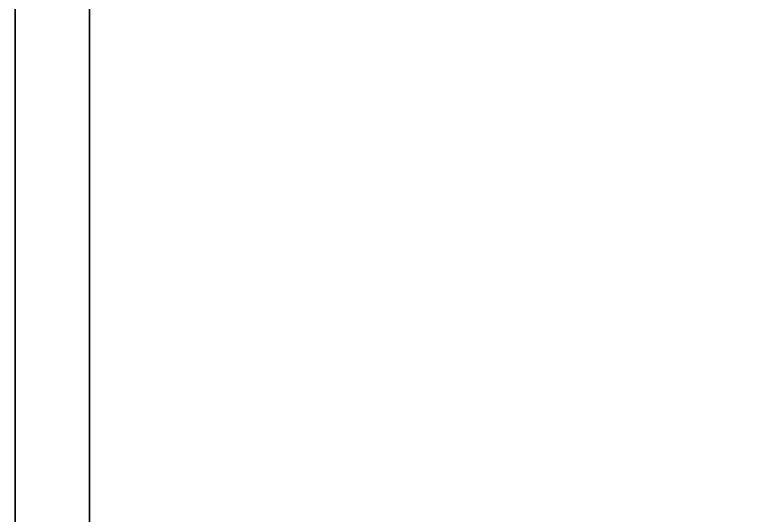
# Model space of a CAD drawing. Extents: x 0 to 5507, y -6518 to 0.
# Drawn here: x 0 to 1516, y -3240 to -2234 of the extents above; entities that cross this region are included whole.
import ezdxf

# ---------------------------------------------------------------- set-up
doc = ezdxf.new("R2010")
doc.units = 0
for name, color, linetype in [('LAYER0', 7, 'CONTINUOUS'), ('LAYER1', 7, 'CONTINUOUS'), ('LAYER183', 7, 'CONTINUOUS')]:
    doc.layers.add(name, color=color, linetype=linetype)

msp = doc.modelspace()

# ---------------------------------------------------------------- linework, layer by layer
at = {"layer": 'LAYER0', "invisible_edges": 1}
for points in [[(5507, 0), (0, -6518), (0, 0), (5507, 0)], [(0, 0, 5), (0, -6518), (0, -6518, 5), (0, 0, 5)], [(0, -6518), (0, 0, 5), (0, 0), (0, -6518)], [(5507, -6518, 5), (0, 0, 5), (0, -6518, 5), (5507, -6518, 5)], [(0, 0, 5), (5507, -6518, 5), (5507, 0, 5), (0, 0, 5)], [(0, -6518), (5507, 0), (5507, -6518), (0, -6518)]]:
    msp.add_3dface(points, dxfattribs=at)
at = {"layer": 'LAYER183'}
for points, invisible_edges in [([(0, 0, 5), (150, -150, 5), (0, -3849, 5), (0, 0, 5)], 3), ([(0, 0, 2340), (0, -3849, 5), (0, -3849, 2340), (0, 0, 2340)], 1), ([(0, -3849, 5), (0, 0, 2340), (0, 0, 5), (0, -3849, 5)], 1), ([(150, -3849, 2340), (0, 0, 2340), (0, -3849, 2340), (150, -3849, 2340)], 1), ([(0, 0, 2340), (150, -3849, 2340), (150, -150, 2340), (0, 0, 2340)], 5), ([(150, -3849, 5), (0, -3849, 5), (150, -150, 5), (150, -3849, 5)], 2), ([(150, -150, 5), (150, -3849, 2340), (150, -3849, 5), (150, -150, 5)], 1), ([(150, -3849, 2340), (150, -150, 5), (150, -150, 2340), (150, -3849, 2340)], 1)]:
    msp.add_3dface(points, dxfattribs=dict(at, invisible_edges=invisible_edges))

# ---------------------------------------------------------------- meshes
at = {"layer": 'LAYER1'}
mesh = msp.add_polymesh((3, 2), dxfattribs=at)
for k, corner in enumerate([(3052, -1518, 2340), (1039, -1518, 2340), (3052, -6518, 2340), (3052, -1518, 2340), (3202, -6518, 2340), (3202, -1368, 2340)]):
    mesh.set_mesh_vertex(divmod(k, 2), corner)

doc.saveas('drawing.dxf')
